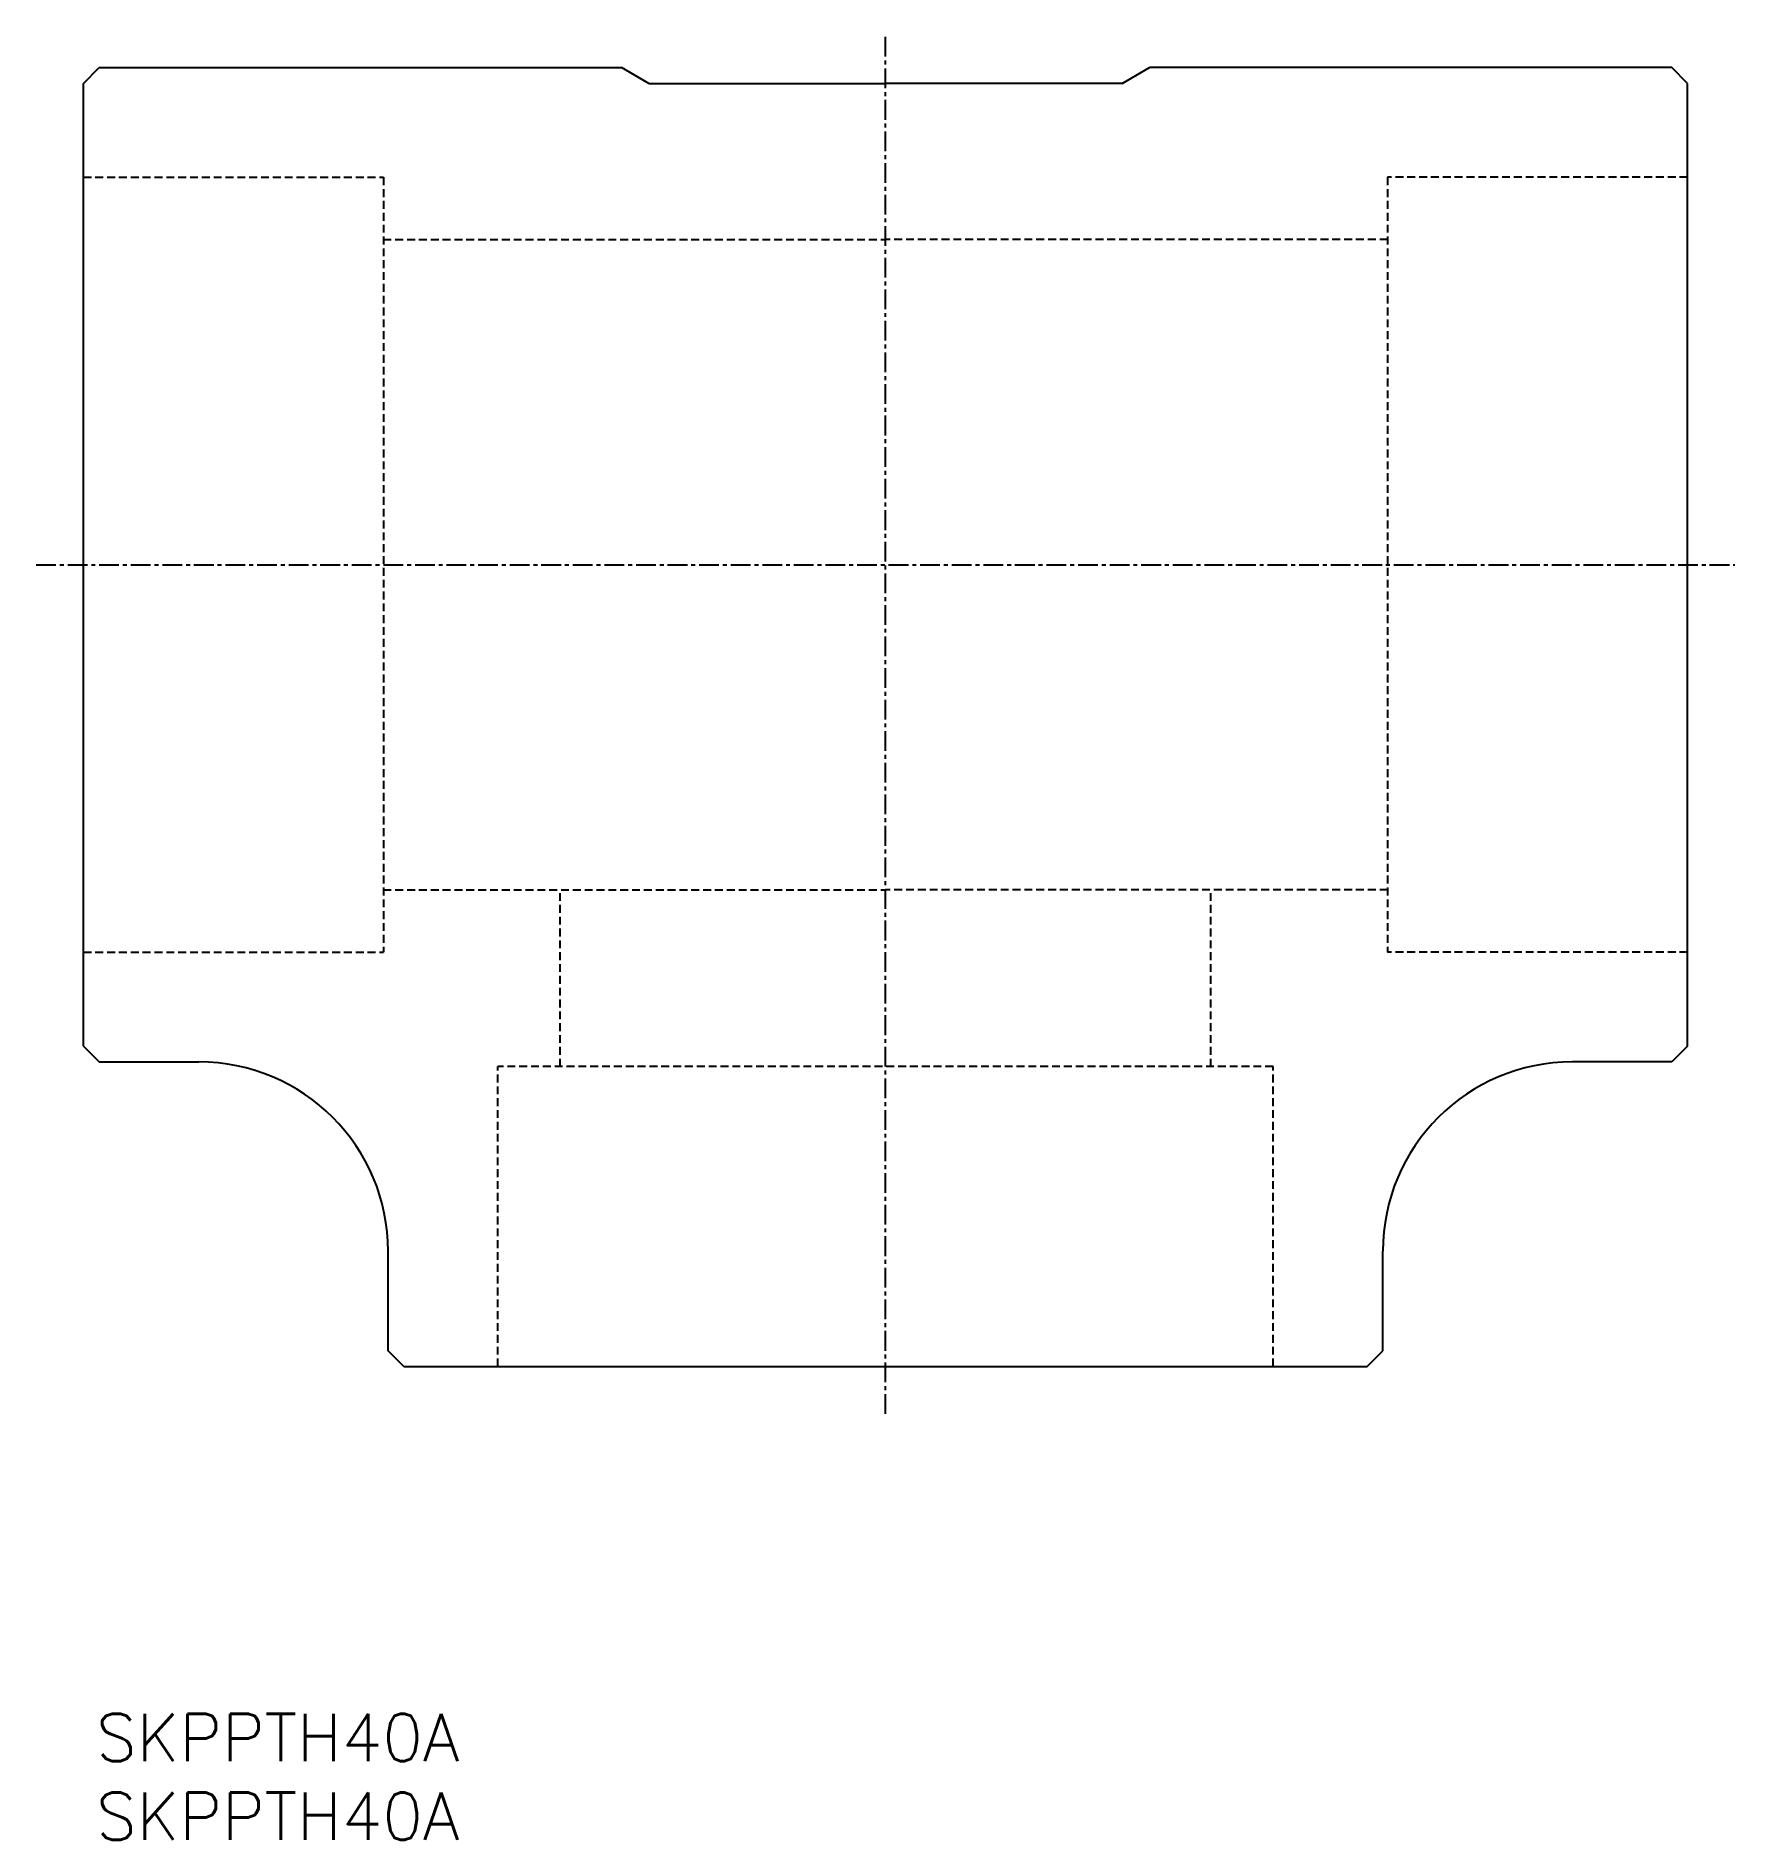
# Model space of a CAD drawing. Extents: x -4 to 104, y 0 to 114.
import ezdxf

# ---------------------------------------------------------------- set-up
doc = ezdxf.new("R2010")
doc.units = 0
doc.linetypes.add('CENTER', pattern=[2, 1.25, -0.25, 0.25, -0.25])
doc.linetypes.add('DASHED', pattern=[0.75, 0.5, -0.25])
doc.layers.get('0').update_dxf_attribs({"linetype": 'CONTINUOUS'})
doc.layers.add('CENTER', color=1, linetype='CENTER')
doc.styles.get("Standard").update_dxf_attribs({"font": 'txt.shx'})

# ---------------------------------------------------------------- blocks, each defined once
blk = doc.blocks.new('*U6')
at = {"color": 7, "linetype": 'CONTINUOUS'}
blk.add_text('SKPPTH40A', height=3, dxfattribs=at).set_placement((0, 0))
blk = doc.blocks.new('*U7')
at = {"color": 7, "linetype": 'CONTINUOUS'}
blk.add_text('SKPPTH40A', height=3, dxfattribs=at).set_placement((0, 5))

msp = doc.modelspace()

# ---------------------------------------------------------------- linework, layer by layer
at = {"color": 7, "linetype": 'CONTINUOUS'}
for p, q in [((-0.8, 111.3), (0.2, 112.3)), ((0.2, 112.3), (33.27, 112.3)), ((35, 111.3), (33.27, 112.3)), ((65, 111.3), (66.73, 112.3)), ((99.8, 112.3), (66.73, 112.3)), ((100.8, 111.3), (99.8, 112.3)), ((-0.8, 50.3), (-0.8, 111.3)), ((35, 111.3), (50, 111.3)), ((65, 111.3), (50, 111.3)), ((100.8, 50.3), (100.8, 111.3)), ((-0.8, 50.3), (0.2, 49.3)), ((100.8, 50.3), (99.8, 49.3)), ((0.2, 49.3), (6.5, 49.3)), ((99.8, 49.3), (93.5, 49.3)), ((18.5, 31), (18.5, 37.3)), ((81.5, 31), (81.5, 37.3)), ((19.5, 30), (18.5, 31)), ((80.5, 30), (81.5, 31)), ((19.5, 30), (80.5, 30))]:
    msp.add_line(p, q, dxfattribs=at)
at = {"color": 3, "linetype": 'DASHED'}
for p, q in [((-0.8, 105.35), (18.2, 105.35)), ((18.2, 105.35), (18.2, 56.25)), ((100.8, 105.35), (81.8, 105.35)), ((81.8, 105.35), (81.8, 56.25)), ((18.2, 101.4), (50, 101.4)), ((81.8, 101.4), (50, 101.4)), ((18.2, 60.2), (50, 60.2)), ((29.4, 49), (29.4, 60.2)), ((81.8, 60.2), (50, 60.2)), ((70.6, 49), (70.6, 60.2)), ((-0.8, 56.25), (18.2, 56.25)), ((100.8, 56.25), (81.8, 56.25)), ((25.45, 30), (25.45, 49)), ((74.55, 49), (25.45, 49)), ((74.55, 30), (74.55, 49))]:
    msp.add_line(p, q, dxfattribs=at)
at = {"color": 7, "linetype": 'CONTINUOUS'}
for centre, start, end in [((6.5, 37.3), 0, 90), ((93.5, 37.3), 90, 180)]:
    msp.add_arc(centre, 12, start, end, dxfattribs=at)
at = {"layer": 'CENTER', "color": 1, "linetype": 'CENTER'}
for p, q in [((50, 27), (50, 114.3)), ((-3.8, 80.8), (103.8, 80.8))]:
    msp.add_line(p, q, dxfattribs=at)

# ---------------------------------------------------------------- block references
at = {"color": 7, "linetype": 'CONTINUOUS'}
for name in ['*U7', '*U6']:
    msp.add_blockref(name, (0, 0), dxfattribs=at)

doc.saveas('drawing.dxf')
